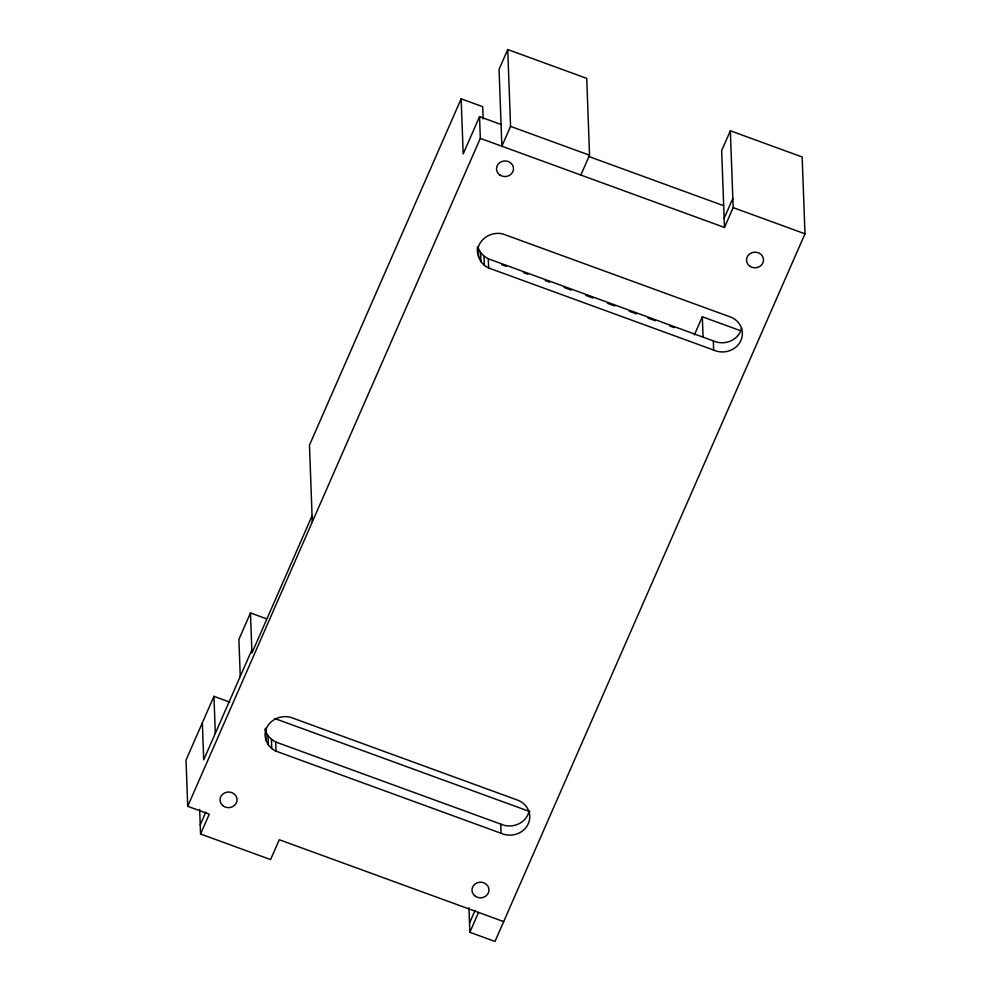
<?xml version="1.0" encoding="UTF-8"?>
<svg xmlns="http://www.w3.org/2000/svg" width="991" height="991" viewBox="0 0 991 991"><rect width="100%" height="100%" fill="white"/><g stroke="black" fill="none" stroke-linecap="round" stroke-linejoin="round"><path stroke-width="1.49" d="M265.464 731.284C263.68 739.447 268.573 747.833 276.043 751.178L501.074 833.282A19.845 18.234 -2.1 0 0 527.683 824.958A19.845 18.234 -2.1 0 0 518.788 800.555L292.667 718.054C282.014 713.669 268.103 719.726 265.464 731.284L265.353 728.224M477.699 252.829C476.782 238.942 493.097 229.578 505.261 234.83L731.395 317.343A19.845 18.234 -2.1 0 1 740.289 341.746A19.845 18.234 -2.1 0 1 713.669 350.071L488.65 267.966C480.375 264.436 476.646 255.269 477.476 246.697M483.162 118.932L482.704 106.694L461.162 98.827L309.477 445.108L312.289 521.947M229.887 702.161L213.945 696.339L186.023 760.097L187.708 806.315L209.262 814.181L200.566 834.013L270.58 859.569L279.276 839.724L503.676 921.605M266.418 618.768L250.475 612.946L238.893 639.406L240.256 676.444M507.739 49.55L499.055 69.395L501.867 146.222L510.563 126.39L507.739 49.55L586.734 78.376L589.546 155.203L580.862 175.048M501.074 124.494L479.533 116.628L463.181 153.927L461.162 98.827M251.838 649.985L203.712 759.837L202.362 722.798M312.066 515.815L251.949 653.044L250.475 612.946M187.708 806.315L480.325 138.368L479.533 116.628M200.232 824.834L205.818 812.087M468.954 907.719L469.858 932.283L494.992 941.45L804.977 233.814L802.165 156.987L730.355 130.775L721.659 150.62L724.483 227.459L480.325 138.368M724.148 218.268L732.832 198.435M724.483 227.459L733.167 207.614L730.355 130.775M694.406 334.871L702.334 316.773L740.426 330.672M469.523 923.092L475.11 910.345M469.858 932.283L478.542 912.438M510.563 126.39L589.546 155.203M733.167 207.614L804.977 233.814M588.765 156.491L723.678 205.719M478.69 257.487L478.343 248.307L480.623 252.569L484.017 256.149L488.315 258.787L713.334 340.892A19.845 18.234 -2.1 0 0 741.64 328.058M501.793 264.746L506.141 266.331M523.521 272.674L527.856 274.259M545.248 280.602L549.584 282.187M564.077 287.464L571.312 290.115M585.805 295.392L593.039 298.043M607.533 303.32L614.767 305.971M629.248 311.248L636.495 313.887M648.089 318.123L655.324 320.762M669.805 326.051L674.153 327.637M274.817 718.549L529.912 811.629M265.254 729.19C266.17 734.938 270.642 739.484 275.709 741.999L500.74 824.103A19.845 18.234 -2.1 0 0 529.033 811.27M713.334 340.892L713.669 350.071M702.334 316.773L703.065 336.68M488.315 258.787L488.65 267.966M484.017 256.149L484.351 265.328M480.623 252.569L480.957 261.76M500.74 824.103L501.074 833.282M275.709 741.999L276.043 751.178M271.41 739.36L271.757 748.539M268.016 735.78L268.35 744.972M265.749 731.519L266.084 740.698M213.945 696.339L215.307 733.377M199.662 809.461L200.566 834.013M749.902 266.257A8.523 7.829 -2.1 0 0 763.479 260.881A8.523 7.829 -2.1 0 0 751.686 252.792A8.523 7.829 -2.1 0 0 749.902 266.257M475.358 896.298A8.523 7.829 -2.1 0 0 488.935 890.921A8.523 7.829 -2.1 0 0 477.142 882.832A8.523 7.829 -2.1 0 0 475.358 896.298M223.421 806.117A8.523 7.829 -2.1 0 0 236.998 800.74A8.523 7.829 -2.1 0 0 225.205 792.651A8.523 7.829 -2.1 0 0 223.421 806.117M499.885 175.035A8.523 7.829 -2.1 0 0 513.462 169.647A8.523 7.829 -2.1 0 0 501.669 161.57A8.523 7.829 -2.1 0 0 499.885 175.035"/></g></svg>
